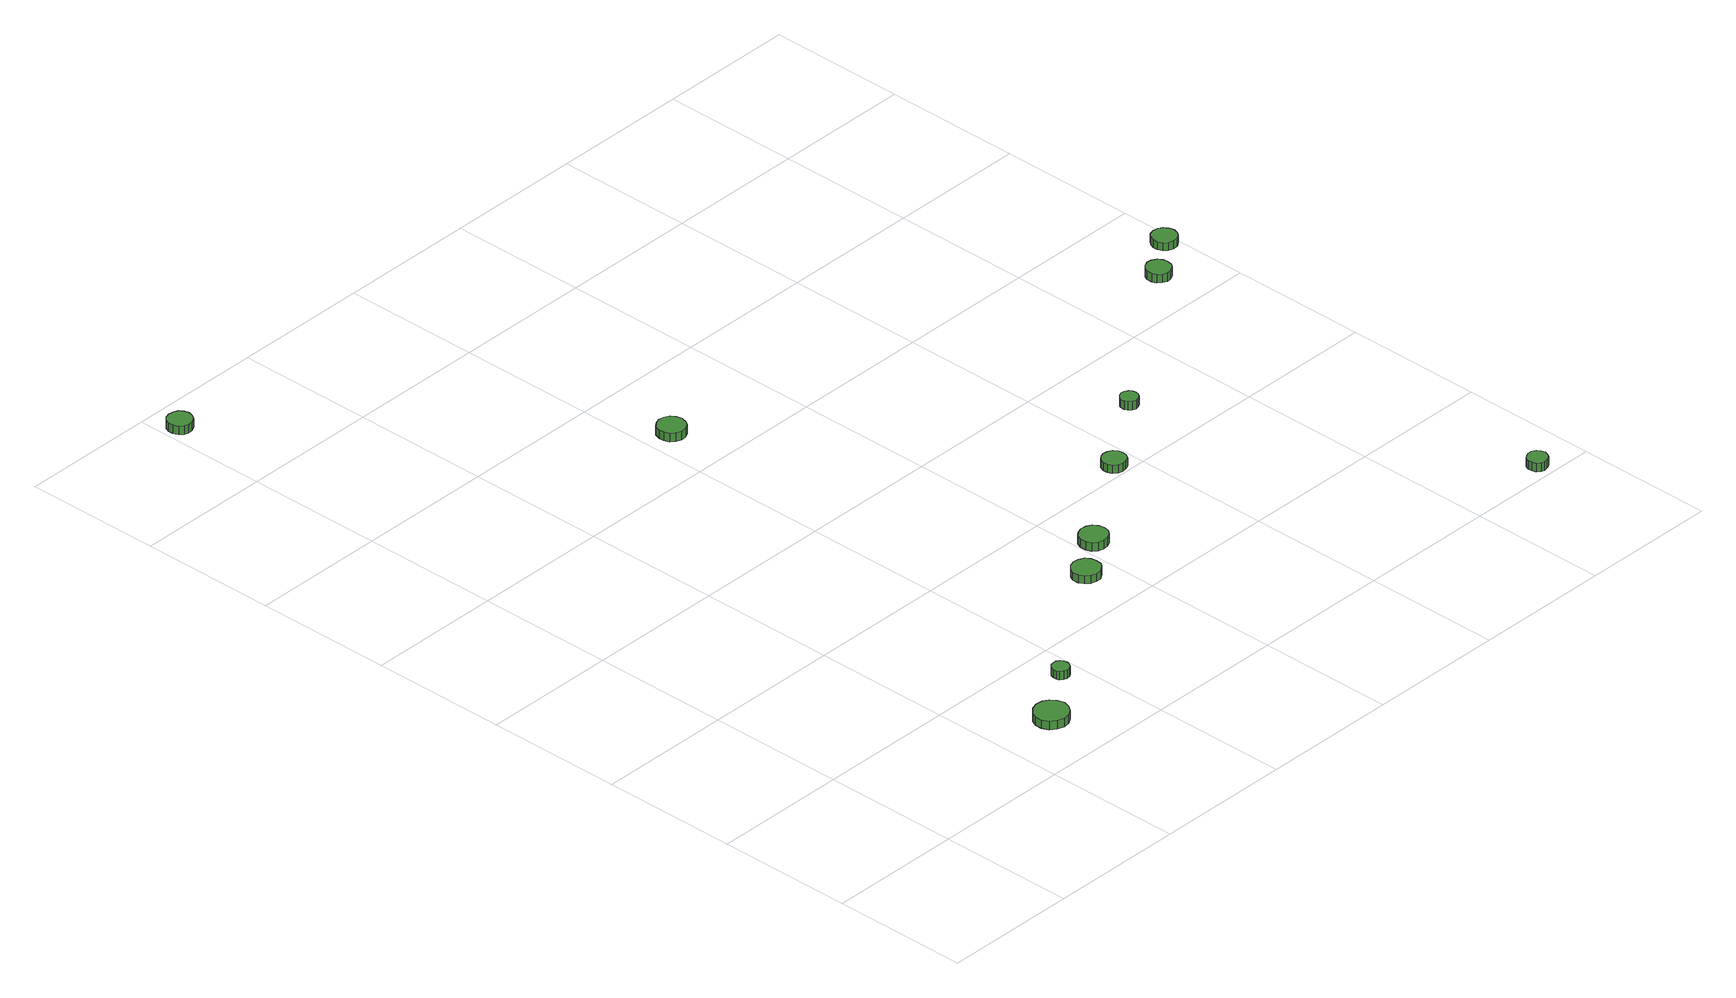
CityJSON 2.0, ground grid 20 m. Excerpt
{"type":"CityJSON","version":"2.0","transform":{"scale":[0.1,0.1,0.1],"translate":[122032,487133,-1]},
"CityObjects":{
"tree1":{"type":"SolitaryVegetationObject","attributes":{"function":"something"},"geometry":[{"type":"MultiSurface","lod":"1","boundaries":[[[0,1,2,3,4,5,6,7,8,9,10,11,12,13,14]],[[15,16,17,18,19,20,21,22,23,24,25,26,27,28,29]],[[0,29,28,1]],[[1,28,27,2]],[[2,27,26,3]],[[3,26,25,4]],[[4,25,24,5]],[[5,24,23,6]],[[6,23,22,7]],[[7,22,21,8]],[[8,21,20,9]],[[9,20,19,10]],[[10,19,18,11]],[[11,18,17,12]],[[12,17,16,13]],[[13,16,15,14]],[[14,15,29,0]]]}]},
"tree2":{"type":"SolitaryVegetationObject","attributes":{"function":"something"},"geometry":[{"type":"MultiSurface","lod":"1","boundaries":[[[30,31,32,33,34,35,36,37,38,39,40,41,42,43,44]],[[45,46,47,48,49,50,51,52,53,54,55,56,57,58,59]],[[30,59,58,31]],[[31,58,57,32]],[[32,57,56,33]],[[33,56,55,34]],[[34,55,54,35]],[[35,54,53,36]],[[36,53,52,37]],[[37,52,51,38]],[[38,51,50,39]],[[39,50,49,40]],[[40,49,48,41]],[[41,48,47,42]],[[42,47,46,43]],[[43,46,45,44]],[[44,45,59,30]]]}]},
"tree3":{"type":"SolitaryVegetationObject","attributes":{"function":"something"},"geometry":[{"type":"MultiSurface","lod":"1","boundaries":[[[60,61,62,63,64,65,66,67,68,69,70,71,72,73,74]],[[75,76,77,78,79,80,81,82,83,84,85,86,87,88,89]],[[60,89,88,61]],[[61,88,87,62]],[[62,87,86,63]],[[63,86,85,64]],[[64,85,84,65]],[[65,84,83,66]],[[66,83,82,67]],[[67,82,81,68]],[[68,81,80,69]],[[69,80,79,70]],[[70,79,78,71]],[[71,78,77,72]],[[72,77,76,73]],[[73,76,75,74]],[[74,75,89,60]]]}]},
"tree4":{"type":"SolitaryVegetationObject","attributes":{"function":"something"},"geometry":[{"type":"MultiSurface","lod":"1","boundaries":[[[90,91,92,93,94,95,96,97,98,99,100,101,102,103,104]],[[105,106,107,108,109,110,111,112,113,114,115,116,117,118,119]],[[90,119,118,91]],[[91,118,117,92]],[[92,117,116,93]],[[93,116,115,94]],[[94,115,114,95]],[[95,114,113,96]],[[96,113,112,97]],[[97,112,111,98]],[[98,111,110,99]],[[99,110,109,100]],[[100,109,108,101]],[[101,108,107,102]],[[102,107,106,103]],[[103,106,105,104]],[[104,105,119,90]]]}]},
"tree5":{"type":"SolitaryVegetationObject","attributes":{"function":"something"},"geometry":[{"type":"MultiSurface","lod":"1","boundaries":[[[120,121,122,123,124,125,126,127,128,129,130,131,132,133,134]],[[135,136,137,138,139,140,141,142,143,144,145,146,147,148,149]],[[120,149,148,121]],[[121,148,147,122]],[[122,147,146,123]],[[123,146,145,124]],[[124,145,144,125]],[[125,144,143,126]],[[126,143,142,127]],[[127,142,141,128]],[[128,141,140,129]],[[129,140,139,130]],[[130,139,138,131]],[[131,138,137,132]],[[132,137,136,133]],[[133,136,135,134]],[[134,135,149,120]]]}]},
"tree6":{"type":"SolitaryVegetationObject","attributes":{"function":"something"},"geometry":[{"type":"MultiSurface","lod":"1","boundaries":[[[150,151,152,153,154,155,156,157,158,159,160,161,162,163,164]],[[165,166,167,168,169,170,171,172,173,174,175,176,177,178,179]],[[150,179,178,151]],[[151,178,177,152]],[[152,177,176,153]],[[153,176,175,154]],[[154,175,174,155]],[[155,174,173,156]],[[156,173,172,157]],[[157,172,171,158]],[[158,171,170,159]],[[159,170,169,160]],[[160,169,168,161]],[[161,168,167,162]],[[162,167,166,163]],[[163,166,165,164]],[[164,165,179,150]]]}]},
"tree7":{"type":"SolitaryVegetationObject","attributes":{"function":"something"},"geometry":[{"type":"MultiSurface","lod":"1","boundaries":[[[180,181,182,183,184,185,186,187,188,189,190,191,192,193,194]],[[195,196,197,198,199,200,201,202,203,204,205,206,207,208,209]],[[180,209,208,181]],[[181,208,207,182]],[[182,207,206,183]],[[183,206,205,184]],[[184,205,204,185]],[[185,204,203,186]],[[186,203,202,187]],[[187,202,201,188]],[[188,201,200,189]],[[189,200,199,190]],[[190,199,198,191]],[[191,198,197,192]],[[192,197,196,193]],[[193,196,195,194]],[[194,195,209,180]]]}]},
"tree8":{"type":"SolitaryVegetationObject","attributes":{"function":"something"},"geometry":[{"type":"MultiSurface","lod":"1","boundaries":[[[210,211,212,213,214,215,216,217,218,219,220,221,222,223,224]],[[225,226,227,228,229,230,231,232,233,234,235,236,237,238,239]],[[210,239,238,211]],[[211,238,237,212]],[[212,237,236,213]],[[213,236,235,214]],[[214,235,234,215]],[[215,234,233,216]],[[216,233,232,217]],[[217,232,231,218]],[[218,231,230,219]],[[219,230,229,220]],[[220,229,228,221]],[[221,228,227,222]],[[222,227,226,223]],[[223,226,225,224]],[[224,225,239,210]]]}]},
"tree9":{"type":"SolitaryVegetationObject","attributes":{"function":"something"},"geometry":[{"type":"MultiSurface","lod":"1","boundaries":[[[240,241,242,243,244,245,246,247,248,249,250,251,252,253,254]],[[255,256,257,258,259,260,261,262,263,264,265,266,267,268,269]],[[240,269,268,241]],[[241,268,267,242]],[[242,267,266,243]],[[243,266,265,244]],[[244,265,264,245]],[[245,264,263,246]],[[246,263,262,247]],[[247,262,261,248]],[[248,261,260,249]],[[249,260,259,250]],[[250,259,258,251]],[[251,258,257,252]],[[252,257,256,253]],[[253,256,255,254]],[[254,255,269,240]]]}]},
"tree10":{"type":"SolitaryVegetationObject","attributes":{"function":"something"},"geometry":[{"type":"MultiSurface","lod":"1","boundaries":[[[270,271,272,273,274,275,276,277,278,279,280,281,282,283,284]],[[285,286,287,288,289,290,291,292,293,294,295,296,297,298,299]],[[270,299,298,271]],[[271,298,297,272]],[[272,297,296,273]],[[273,296,295,274]],[[274,295,294,275]],[[275,294,293,276]],[[276,293,292,277]],[[277,292,291,278]],[[278,291,290,279]],[[279,290,289,280]],[[280,289,288,281]],[[281,288,287,282]],[[282,287,286,283]],[[283,286,285,284]],[[284,285,299,270]]]}]},
"tree11":{"type":"SolitaryVegetationObject","attributes":{"function":"something"},"geometry":[{"type":"MultiSurface","lod":"1","boundaries":[[[300,301,302,303,304,305,306,307,308,309,310,311,312,313,314]],[[315,316,317,318,319,320,321,322,323,324,325,326,327,328,329]],[[300,329,328,301]],[[301,328,327,302]],[[302,327,326,303]],[[303,326,325,304]],[[304,325,324,305]],[[305,324,323,306]],[[306,323,322,307]],[[307,322,321,308]],[[308,321,320,309]],[[309,320,319,310]],[[310,319,318,311]],[[311,318,317,312]],[[312,317,316,313]],[[313,316,315,314]],[[314,315,329,300]]]}]}
},
"vertices":[
[306,80,30],[303,90,30],[297,98,30],[289,103,30],[279,104,30],[269,101,30],[261,94,30],[257,85,30],[257,75,30],[261,65,30],[269,59,30],[279,56,30],[289,57,30],[297,62,30],[303,70,30],[303,70,17],[297,62,17],[289,57,17],[279,56,17],[269,59,17],[261,65,17],[257,75,17],[257,85,17],[261,94,17],[269,101,17],[279,104,17],[289,103,17],[297,98,17],[303,90,17],[306,80,17],
[380,144,26],[379,149,26],[376,153,26],[372,156,26],[367,156,26],[362,155,26],[358,151,26],[356,146,26],[356,141,26],[358,137,26],[362,133,26],[367,132,26],[372,132,26],[376,135,26],[379,139,26],[379,139,13],[376,135,13],[372,132,13],[367,132,13],[362,133,13],[358,137,13],[356,141,13],[356,146,13],[358,151,13],[362,155,13],[367,156,13],[372,156,13],[376,153,13],[379,149,13],[380,144,13],
[44,1357,21],[42,1364,21],[38,1370,21],[31,1373,21],[24,1374,21],[17,1372,21],[12,1367,21],[9,1360,21],[9,1353,21],[12,1346,21],[17,1341,21],[24,1339,21],[31,1340,21],[38,1344,21],[42,1350,21],[42,1350,8],[38,1344,8],[31,1340,8],[24,1339,8],[17,1341,8],[12,1346,8],[9,1353,8],[9,1360,8],[12,1367,8],[17,1372,8],[24,1374,8],[31,1373,8],[38,1370,8],[42,1364,8],[44,1357,8],
[574,272,27],[573,280,27],[568,287,27],[560,291,27],[552,292,27],[544,289,27],[538,283,27],[534,276,27],[534,267,27],[538,260,27],[544,254,27],[552,252,27],[560,252,27],[568,257,27],[573,263,27],[573,263,15],[568,257,15],[560,252,15],[552,252,15],[544,254,15],[538,260,15],[534,267,15],[534,276,15],[538,283,15],[544,289,15],[552,292,15],[560,291,15],[568,287,15],[573,280,15],[574,272,15],
[456,882,25],[454,890,25],[450,897,25],[442,901,25],[434,902,25],[426,899,25],[420,894,25],[417,886,25],[417,878,25],[420,870,25],[426,865,25],[434,862,25],[442,863,25],[450,867,25],[454,874,25],[454,874,12],[450,867,12],[442,863,12],[434,862,12],[426,865,12],[420,870,12],[417,878,12],[417,886,12],[420,894,12],[426,899,12],[434,902,12],[442,901,12],[450,897,12],[454,890,12],[456,882,12],
[639,318,25],[637,326,25],[632,333,25],[625,337,25],[616,338,25],[608,335,25],[602,330,25],[599,322,25],[599,314,25],[602,306,25],[608,300,25],[616,298,25],[625,299,25],[632,303,25],[637,310,25],[637,310,12],[632,303,12],[625,299,12],[616,298,12],[608,300,12],[602,306,12],[599,314,12],[599,322,12],[602,330,12],[608,335,12],[616,338,12],[625,337,12],[632,333,12],[637,326,12],[639,318,12],
[779,415,26],[778,422,26],[774,428,26],[767,431,26],[760,432,26],[754,430,26],[748,425,26],[745,418,26],[745,411,26],[748,405,26],[754,400,26],[760,398,26],[767,399,26],[774,402,26],[778,408,26],[778,408,14],[774,402,14],[767,399,14],[760,398,14],[754,400,14],[748,405,14],[745,411,14],[745,418,14],[748,425,14],[754,430,14],[760,432,14],[767,431,14],[774,428,14],[778,422,14],[779,415,14],
[887,492,30],[886,497,30],[883,501,30],[878,504,30],[873,505,30],[868,503,30],[864,499,30],[862,495,30],[862,489,30],[864,485,30],[868,481,30],[873,479,30],[878,480,30],[883,483,30],[886,487,30],[886,487,17],[883,483,17],[878,480,17],[873,479,17],[868,481,17],[864,485,17],[862,489,17],[862,495,17],[864,499,17],[868,503,17],[873,505,17],[878,504,17],[883,501,17],[886,497,17],[887,492,17],
[1145,20,26],[1143,26,26],[1140,31,26],[1134,34,26],[1128,34,26],[1123,32,26],[1118,28,26],[1116,23,26],[1116,17,26],[1118,11,26],[1123,7,26],[1128,5,26],[1134,6,26],[1140,9,26],[1143,14,26],[1143,14,13],[1140,9,13],[1134,6,13],[1128,5,13],[1123,7,13],[1118,11,13],[1116,17,13],[1116,23,13],[1118,28,13],[1123,32,13],[1128,34,13],[1134,34,13],[1140,31,13],[1143,26,13],[1145,20,13],
[1133,664,30],[1132,671,30],[1128,677,30],[1121,681,30],[1114,682,30],[1107,679,30],[1102,674,30],[1099,668,30],[1099,660,30],[1102,654,30],[1107,649,30],[1114,646,30],[1121,647,30],[1128,651,30],[1132,657,30],[1132,657,17],[1128,651,17],[1121,647,17],[1114,646,17],[1107,649,17],[1102,654,17],[1099,660,17],[1099,668,17],[1102,674,17],[1107,679,17],[1114,682,17],[1121,681,17],[1128,677,17],[1132,671,17],[1133,664,17],
[1194,709,28],[1192,716,28],[1188,722,28],[1182,726,28],[1174,727,28],[1167,725,28],[1162,720,28],[1159,713,28],[1159,706,28],[1162,699,28],[1167,694,28],[1174,692,28],[1182,692,28],[1188,696,28],[1192,702,28],[1192,702,16],[1188,696,16],[1182,692,16],[1174,692,16],[1167,694,16],[1162,699,16],[1159,706,16],[1159,713,16],[1162,720,16],[1167,725,16],[1174,727,16],[1182,726,16],[1188,722,16],[1192,716,16],[1194,709,16]
]}
